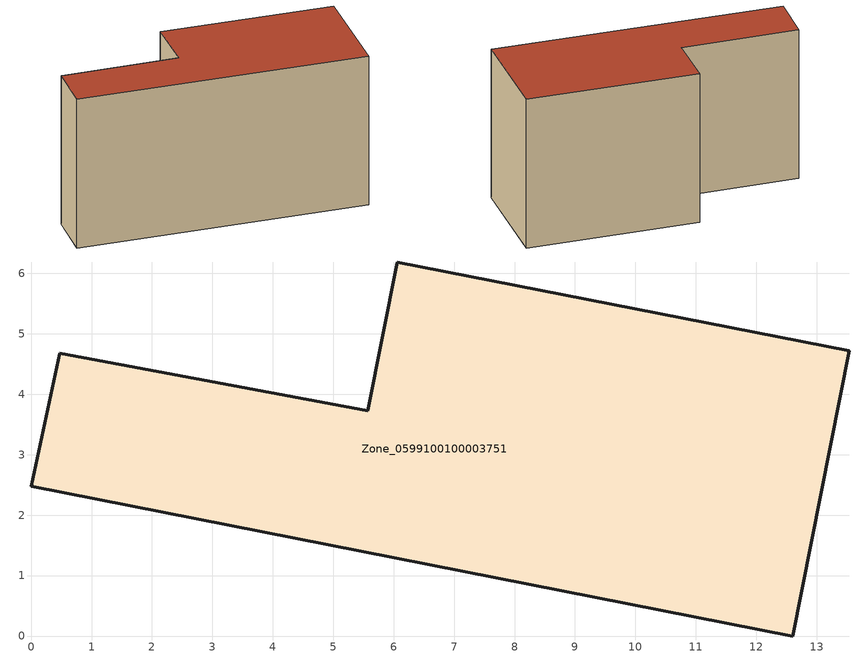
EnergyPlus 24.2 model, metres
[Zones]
Zone_0599100100003751
 floor ground (C_G): 12.6,0 0,2.48 0.47,4.68 5.57,3.73 6.06,6.19 13.54,4.72 z0
 wall outside (C_F): 12.6,0 13.54,4.72 6.06,6.19 5.57,3.73 0.47,4.68 0,2.48 12.6,0 z0:7
 roof outside (C_R): 0,2.48 12.6,0 13.54,4.72 6.06,6.19 5.57,3.73 0.47,4.68 z7
[BUILDING]
Pand.0599100100003751: North Axis=0; Terrain=City; Loads Convergence Tolerance Value=0.04; Temperature Convergence Tolerance Value=0.4; Solar Distribution=FullExterior; Maximum Number of Warmup Days=25; Minimum Number of Warmup Days=1
[Site:Location]
Rotterdam.The.Hague.AP_ZH_NLD Design_Conditions: Latitude=51.96; Longitude=4.45; Time Zone=1; Elevation=-4.5
[SITE:GROUNDTEMPERATURE:BUILDINGSURFACE]
18, 18, 18, 18, 18, 18, 18, 18, 18, 18, 18, 18
[MATERIAL] Thermal Absorptance=0.9; Solar Absorptance=0.7; Visible Absorptance=0.7
Name | Roughness | Thickness | Conductivity | Density | Specific Heat
G.TI.1946 | MediumSmooth | 0.15 | 1 | 540 | 1210
F.TI.1946 | Rough | 0.3 | 0.857143 | 1920 | 840
R.TI.1946 | MediumRough | 0.2 | 0.1 | 1500 | 1000
[CONSTRUCTION]
C_G: G.TI.1946
C_F: F.TI.1946
C_R: R.TI.1946
[ZONE]
Zone_0599100100003751: Type=1; Multiplier=1; Ceiling Height=Autocalculate; Volume=Autocalculate; Floor Area=autocalculate; Part of Total Floor Area=Yes
[ZONEINFILTRATION:DESIGNFLOWRATE]
Infil_Zone_0599100100003751: Zone or ZoneList or Space or SpaceList=Zone_0599100100003751; Schedule=AlwaysOn; Design Flow Rate Calculation Method=Flow/Area; Flow Rate per Floor Area=0.003; Constant Term Coefficient=1; Temperature Term Coefficient=0; Velocity Term Coefficient=0; Velocity Squared Term Coefficient=0
[HVACTEMPLATE:ZONE:IDEALLOADSAIRSYSTEM]
Zone_0599100100003751: Maximum Heating Supply Air Temperature=50; Minimum Cooling Supply Air Temperature=13; Maximum Heating Supply Air Humidity Ratio=0.0156; Minimum Cooling Supply Air Humidity Ratio=0.0077; Heating Limit=NoLimit; Cooling Limit=NoLimit; Dehumidification Control Type=ConstantSensibleHeatRatio; Cooling Sensible Heat Ratio=0.7; Dehumidification Setpoint=60; Humidification Control Type=None; Humidification Setpoint=30; Outdoor Air Method=None; Outdoor Air Flow Rate per Person=0.00944; Outdoor Air Flow Rate per Zone Floor Area=0; Outdoor Air Flow Rate per Zone=0; Demand Controlled Ventilation Type=None; Outdoor Air Economizer Type=NoEconomizer; Heat Recovery Type=None; Sensible Heat Recovery Effectiveness=0.7; Latent Heat Recovery Effectiveness=0.65
[ZONECONTROL:THERMOSTAT]
ThermostatControl_Zone_0599100100003751: Zone or ZoneList=Zone_0599100100003751; Control Type Schedule=DualSetpointControlType; Control 1=Thermostat_Zone_0599100100003751; Temperature Difference Between Cutout And Setpoint=0
[THERMOSTATSETPOINT:DUALSETPOINT]
Thermostat_Zone_0599100100003751: Heating Setpoint Temperature Schedule=HeatingSetpoint_Zone_0599100100003751; Cooling Setpoint Temperature Schedule=CoolingSetpoint_Zone_0599100100003751
[SCHEDULE:COMPACT]
HeatingSetpoint_Zone_0599100100003751: Through: 12/31, For: AllDays, Until: 24:00, 21
CoolingSetpoint_Zone_0599100100003751: Through: 12/31, For: AllDays, Until: 24:00, 24
DualSetpointControlType: Through: 12/31, For: AllDays, Until: 24:00, 4
AlwaysOn: Through: 12/31, For: AllDays, Until: 24:00, 1
